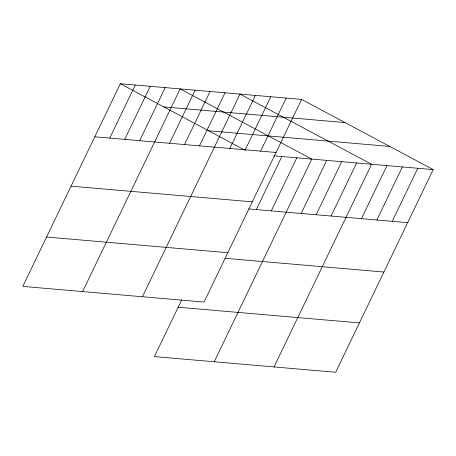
<?xml version="1.0" encoding="UTF-8"?>
<svg xmlns="http://www.w3.org/2000/svg" width="456" height="456" viewBox="0 0 456 456"><rect width="100%" height="100%" fill="white"/><g stroke="black" fill="none" stroke-linecap="round" stroke-linejoin="round"><path stroke-width="0.68" d="M301.593 99.408L120.338 83.727L22.8 286.396L204.049 302.077L301.593 99.408L433.2 169.603L335.662 372.273L154.407 356.592L181.841 299.592M109.754 138.088L135.289 85.021M124.705 139.382L150.246 86.315M139.656 140.676L165.197 87.609M82.61 291.572L180.154 88.903L311.762 159.098L214.223 361.768M169.564 143.264L195.105 90.197M184.52 144.558L210.056 91.491M199.471 145.852L225.013 92.785M142.426 296.748L239.964 94.079L371.577 164.268L274.033 366.943M229.83 148.479L255.371 95.407M245.237 149.813L270.779 96.74M260.644 151.141L286.186 98.074M256.312 209.578L281.854 156.511M271.269 210.871L296.81 157.804M301.177 213.459L326.713 160.392M316.128 214.753L341.669 161.686M331.079 216.047L356.62 162.98M361.443 218.675L386.979 165.602M376.844 220.009L402.386 166.936M392.251 221.337L417.793 168.27M163.772 106.892L345.021 122.573M208.517 130.758L389.766 146.439M94.797 136.794L276.051 152.475M273.697 155.804L433.2 169.603M71.039 186.162L252.288 201.843M248.839 208.933L407.658 222.67M46.558 237.029L227.812 252.709M225.076 258.301L383.901 272.038M178.171 307.224L359.419 322.905M120.338 83.727L245.123 150.28"/></g></svg>
